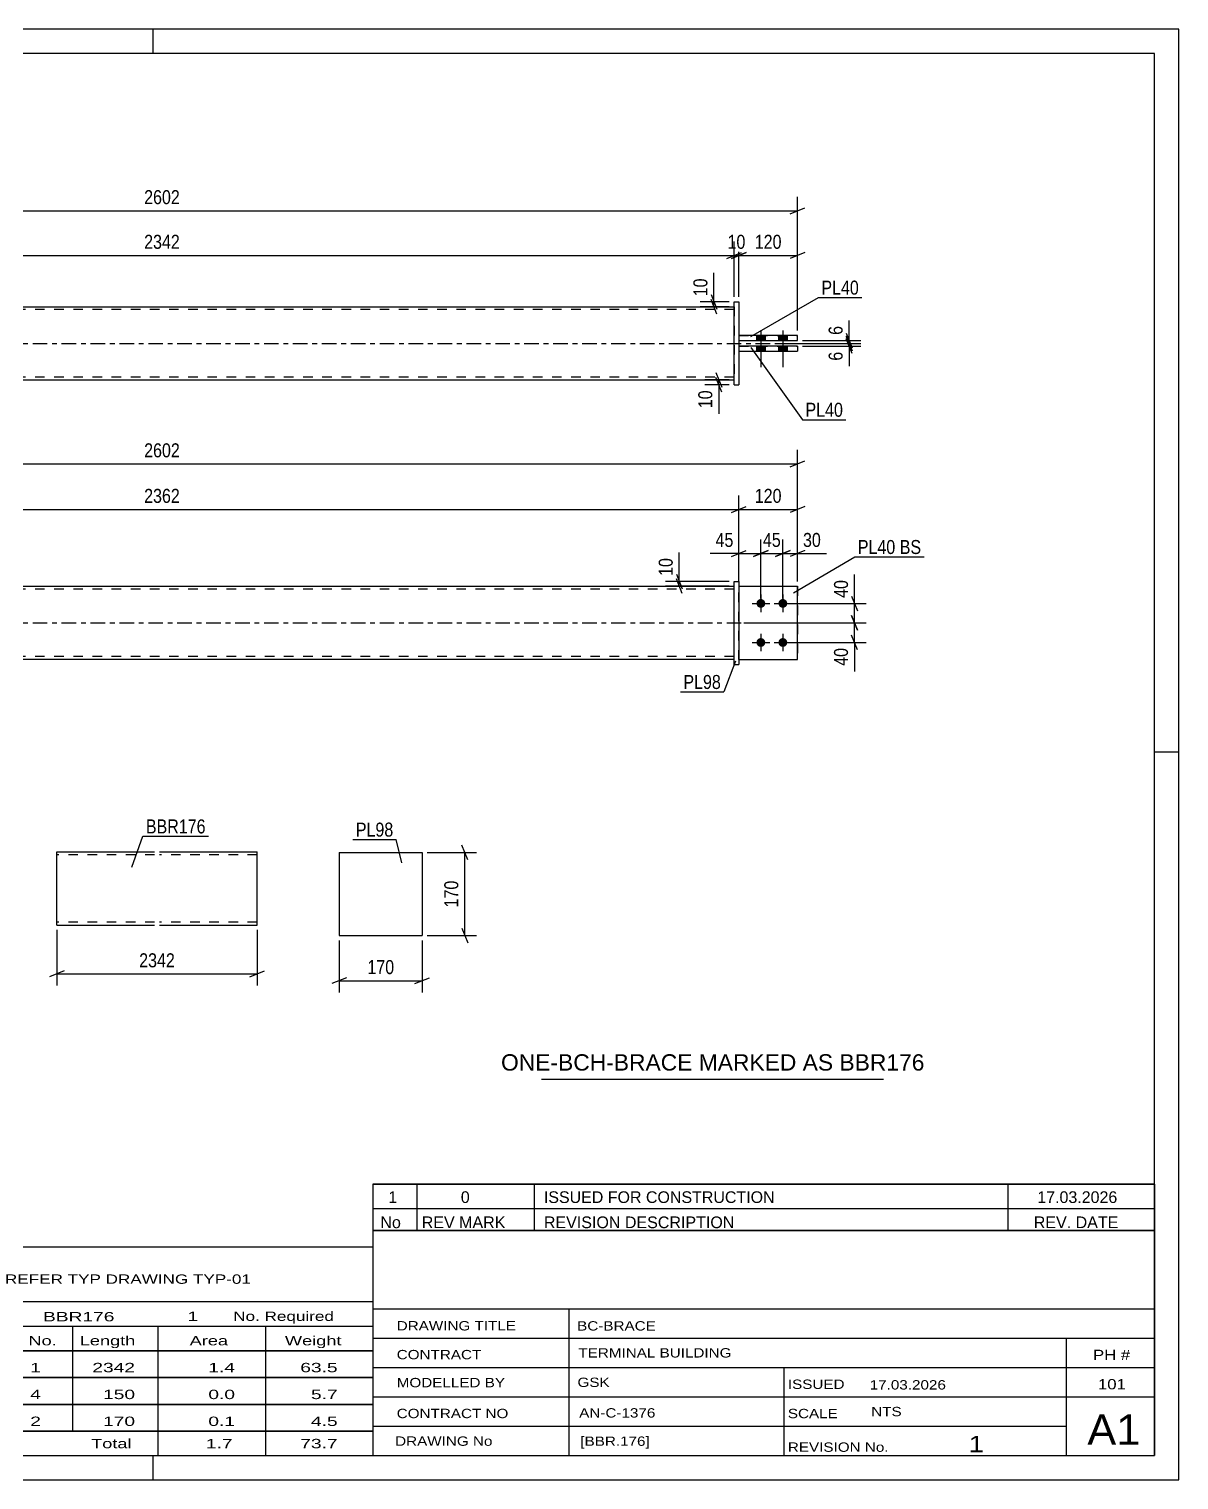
# Model space of a CAD drawing. Header units: millimetres. Extents: x 0 to 420, y 0 to 297.
# Drawn here: x 184.6 to 420, y 0 to 297 of the extents above; entities that cross this region are included whole.
import ezdxf

# ---------------------------------------------------------------- set-up
doc = ezdxf.new("R2010")
doc.units = ezdxf.units.MM
doc.linetypes.add('DXK_LINE_DOT2', pattern=[3.9198, 1.9599, -1.9599])
doc.linetypes.add('DXK_LINE_DOT3', pattern=[5.9187, 2.979, -0.9799, 0.9799, -0.9799])
doc.styles.add('Arial', font='ARIAL.TTF', dxfattribs={"height": 0.2})
doc.styles.add('Arial Narrow', font='ARIALN.TTF', dxfattribs={"height": 0.2})

# ---------------------------------------------------------------- blocks, each defined once
blk = doc.blocks.new('Unknown-580608322-1163')
at = {"color": 5, "linetype": 'Continuous'}
for p, q in [((420, 297), (0, 297)), ((210, 292), (210, 297)), ((420, 0), (420, 297)), ((415, 292), (5, 292)), ((415, 5), (415, 292)), ((420, 149), (415, 149)), ((5, 5), (415, 5)), ((210, 0), (210, 5)), ((0, 0), (420, 0))]:
    blk.add_line(p, q, dxfattribs=at)
blk = doc.blocks.new('Part-580608322-1739 - 1733')
at = {"color": 7, "linetype": 'DXK_LINE_DOT2'}
for p, q in [((329.92, 182.93), (341.92, 182.93)), ((329.92, 167.93), (329.92, 182.93)), ((329.92, 182.93), (341.92, 182.93)), ((341.92, 182.93), (341.92, 182.93)), ((341.92, 182.93), (341.92, 167.93)), ((329.92, 167.93), (329.92, 167.93)), ((329.92, 167.93), (341.92, 167.93)), ((329.92, 167.93), (341.92, 167.93))]:
    blk.add_line(p, q, dxfattribs=at)
blk = doc.blocks.new('Part-580608322-1744 - 1733')
at = {"color": 2, "linetype": 'Continuous'}
for p, q in [((329.92, 182.93), (341.92, 182.93)), ((341.92, 182.93), (341.92, 182.93)), ((341.92, 167.93), (341.92, 182.93)), ((329.92, 167.93), (341.92, 167.93))]:
    blk.add_line(p, q, dxfattribs=at)
at = {"color": 7, "linetype": 'DXK_LINE_DOT2'}
for p, q in [((329.92, 182.93), (341.92, 182.93)), ((329.92, 167.93), (329.92, 182.93)), ((329.92, 167.93), (329.92, 167.93)), ((329.92, 167.93), (341.92, 167.93))]:
    blk.add_line(p, q, dxfattribs=at)
blk = doc.blocks.new('Part-580608322-1774 - 1733')
at = {"color": 2, "linetype": 'Continuous'}
for p, q in [((328.92, 183.93), (329.92, 183.93)), ((328.92, 166.93), (328.92, 183.93)), ((329.92, 183.93), (329.92, 166.93)), ((328.92, 166.93), (328.92, 166.93)), ((328.92, 166.93), (329.92, 166.93))]:
    blk.add_line(p, q, dxfattribs=at)
at = {"color": 7, "linetype": 'DXK_LINE_DOT2'}
for p, q in [((328.92, 183.93), (329.92, 183.93)), ((328.92, 166.93), (329.92, 166.93))]:
    blk.add_line(p, q, dxfattribs=at)
blk = doc.blocks.new('Part-580608322-1779 - 1733')
at = {"color": 2, "linetype": 'Continuous'}
for p, q in [((94.76, 182.93), (328.92, 182.93)), ((328.92, 167.93), (94.76, 167.93))]:
    blk.add_line(p, q, dxfattribs=at)
at = {"color": 7, "linetype": 'DXK_LINE_DOT2'}
for p, q in [((94.76, 167.93), (94.76, 182.93)), ((328.92, 182.33), (94.76, 182.33)), ((328.92, 167.93), (328.92, 182.93)), ((328.92, 168.53), (94.76, 168.53))]:
    blk.add_line(p, q, dxfattribs=at)
at = {"color": 7, "linetype": 'DXK_LINE_DOT3'}
blk.add_line((84.76, 175.43), (338.92, 175.43), dxfattribs=at)
blk = doc.blocks.new('Bolt-580608322-1780 - 1733')
at = {"linetype": 'Continuous'}
for points in [[(334.42, 180.33), (334.6, 180.31), (334.78, 180.25), (334.95, 180.15), (335.09, 180.03), (335.2, 179.88), (335.27, 179.7), (335.31, 179.52), (335.31, 179.33), (335.27, 179.15), (335.2, 178.98), (335.09, 178.82), (334.95, 178.7), (334.78, 178.6), (334.6, 178.55), (334.42, 178.53), (334.23, 178.55), (334.05, 178.6), (333.89, 178.7), (333.75, 178.82), (333.64, 178.98), (333.56, 179.15), (333.52, 179.33), (333.52, 179.52), (333.56, 179.7), (333.64, 179.88), (333.75, 180.03), (333.89, 180.15), (334.05, 180.25), (334.23, 180.31)], [(338.92, 180.33), (339.1, 180.31), (339.28, 180.25), (339.45, 180.15), (339.59, 180.03), (339.7, 179.88), (339.77, 179.7), (339.81, 179.52), (339.81, 179.33), (339.77, 179.15), (339.7, 178.98), (339.59, 178.82), (339.45, 178.7), (339.28, 178.6), (339.1, 178.55), (338.92, 178.53), (338.73, 178.55), (338.55, 178.6), (338.39, 178.7), (338.25, 178.82), (338.14, 178.98), (338.06, 179.15), (338.02, 179.33), (338.02, 179.52), (338.06, 179.7), (338.14, 179.88), (338.25, 180.03), (338.39, 180.15), (338.55, 180.25), (338.73, 180.31)], [(334.42, 172.33), (334.6, 172.31), (334.78, 172.25), (334.95, 172.15), (335.09, 172.03), (335.2, 171.88), (335.27, 171.7), (335.31, 171.52), (335.31, 171.33), (335.27, 171.15), (335.2, 170.98), (335.09, 170.82), (334.95, 170.7), (334.78, 170.6), (334.6, 170.55), (334.42, 170.53), (334.23, 170.55), (334.05, 170.6), (333.89, 170.7), (333.75, 170.82), (333.64, 170.98), (333.56, 171.15), (333.52, 171.33), (333.52, 171.52), (333.56, 171.7), (333.64, 171.88), (333.75, 172.03), (333.89, 172.15), (334.05, 172.25), (334.23, 172.31)], [(338.92, 172.33), (339.1, 172.31), (339.28, 172.25), (339.45, 172.15), (339.59, 172.03), (339.7, 171.88), (339.77, 171.7), (339.81, 171.52), (339.81, 171.33), (339.77, 171.15), (339.7, 170.98), (339.59, 170.82), (339.45, 170.7), (339.28, 170.6), (339.1, 170.55), (338.92, 170.53), (338.73, 170.55), (338.55, 170.6), (338.39, 170.7), (338.25, 170.82), (338.14, 170.98), (338.06, 171.15), (338.02, 171.33), (338.02, 171.52), (338.06, 171.7), (338.14, 171.88), (338.25, 172.03), (338.39, 172.15), (338.55, 172.25), (338.73, 172.31)]]:
    blk.add_hatch(color=1, dxfattribs=at).paths.add_polyline_path(points)
at = {"color": 1, "linetype": 'Continuous'}
for p, q in [((334.42, 181.23), (334.42, 177.63)), ((338.92, 181.23), (338.92, 177.63)), ((332.62, 179.43), (336.22, 179.43)), ((337.12, 179.43), (340.72, 179.43)), ((334.42, 173.23), (334.42, 169.63)), ((338.92, 173.23), (338.92, 169.63)), ((332.62, 171.43), (336.22, 171.43)), ((337.12, 171.43), (340.72, 171.43))]:
    blk.add_line(p, q, dxfattribs=at)
blk = doc.blocks.new('Bolt-580608322-1399 - 1390')
at = {"linetype": 'Continuous'}
for points in [[(335.32, 234.26), (333.52, 234.26), (333.52, 233.26), (335.32, 233.26)], [(335.32, 234.26), (333.52, 234.26), (333.52, 233.26), (335.32, 233.26)], [(335.32, 232.06), (333.52, 232.06), (333.52, 231.06), (335.32, 231.06)], [(335.32, 232.06), (333.52, 232.06), (333.52, 231.06), (335.32, 231.06)], [(339.82, 234.26), (338.02, 234.26), (338.02, 233.26), (339.82, 233.26)], [(339.82, 234.26), (338.02, 234.26), (338.02, 233.26), (339.82, 233.26)], [(339.82, 232.06), (338.02, 232.06), (338.02, 231.06), (339.82, 231.06)], [(339.82, 232.06), (338.02, 232.06), (338.02, 231.06), (339.82, 231.06)]]:
    blk.add_hatch(color=1, dxfattribs=at).paths.add_polyline_path(points)
at = {"color": 1, "linetype": 'Continuous'}
for p, q in [((334.42, 235.26), (334.42, 227.76)), ((334.42, 235.26), (334.42, 227.76)), ((338.92, 235.26), (338.92, 227.76)), ((338.92, 235.26), (338.92, 227.76)), ((333.52, 234.26), (333.52, 233.26)), ((333.52, 234.26), (333.52, 233.26)), ((333.52, 232.06), (333.52, 231.06)), ((333.52, 232.06), (333.52, 231.06)), ((335.32, 234.26), (335.32, 233.26)), ((335.32, 234.26), (335.32, 233.26)), ((335.32, 232.06), (335.32, 231.06)), ((335.32, 232.06), (335.32, 231.06)), ((338.02, 234.26), (338.02, 233.26)), ((338.02, 234.26), (338.02, 233.26)), ((338.02, 232.06), (338.02, 231.06)), ((338.02, 232.06), (338.02, 231.06)), ((339.82, 234.26), (339.82, 233.26)), ((339.82, 234.26), (339.82, 233.26)), ((339.82, 232.06), (339.82, 231.06)), ((339.82, 232.06), (339.82, 231.06))]:
    blk.add_line(p, q, dxfattribs=at)
blk = doc.blocks.new('Part-580608322-1425 - 1390')
at = {"color": 2, "linetype": 'Continuous'}
for p, q in [((94.76, 240.16), (328.92, 240.16)), ((94.76, 225.16), (328.92, 225.16))]:
    blk.add_line(p, q, dxfattribs=at)
at = {"color": 7, "linetype": 'DXK_LINE_DOT2'}
for p, q in [((94.76, 225.16), (94.76, 240.16)), ((328.92, 239.56), (94.76, 239.56)), ((328.92, 240.16), (328.92, 225.16)), ((328.92, 225.76), (94.76, 225.76))]:
    blk.add_line(p, q, dxfattribs=at)
at = {"color": 7, "linetype": 'DXK_LINE_DOT3'}
blk.add_line((84.76, 232.66), (338.92, 232.66), dxfattribs=at)
blk = doc.blocks.new('Part-580608322-1426 - 1390')
at = {"color": 2, "linetype": 'Continuous'}
for p, q in [((328.92, 241.16), (328.92, 241.16)), ((328.92, 224.16), (328.92, 241.16)), ((328.92, 241.16), (329.92, 241.16)), ((329.92, 241.16), (329.92, 241.16)), ((329.92, 241.16), (329.92, 224.16)), ((328.92, 224.16), (329.92, 224.16)), ((328.92, 224.16), (328.92, 224.16)), ((329.92, 224.16), (329.92, 224.16))]:
    blk.add_line(p, q, dxfattribs=at)
at = {"color": 7, "linetype": 'DXK_LINE_DOT2'}
for p, q in [((328.92, 241.16), (329.92, 241.16)), ((328.92, 224.16), (329.92, 224.16)), ((329.92, 224.16), (329.92, 224.16))]:
    blk.add_line(p, q, dxfattribs=at)
blk = doc.blocks.new('Part-580608322-1452 - 1390')
at = {"color": 2, "linetype": 'Continuous'}
for p, q in [((341.92, 234.26), (329.92, 234.26)), ((329.92, 233.26), (341.92, 233.26)), ((341.92, 233.26), (341.92, 234.26))]:
    blk.add_line(p, q, dxfattribs=at)
at = {"color": 7, "linetype": 'DXK_LINE_DOT2'}
for p, q in [((329.92, 234.26), (329.92, 233.26)), ((329.92, 234.26), (341.92, 234.26)), ((329.92, 233.26), (341.92, 233.26))]:
    blk.add_line(p, q, dxfattribs=at)
blk = doc.blocks.new('Part-580608322-1457 - 1390')
at = {"color": 2, "linetype": 'Continuous'}
for p, q in [((341.92, 232.06), (329.92, 232.06)), ((341.92, 232.06), (341.92, 231.06)), ((329.92, 231.06), (341.92, 231.06))]:
    blk.add_line(p, q, dxfattribs=at)
at = {"color": 7, "linetype": 'DXK_LINE_DOT2'}
for p, q in [((329.92, 232.06), (329.92, 231.06)), ((329.92, 232.06), (341.92, 232.06)), ((329.92, 231.06), (341.92, 231.06))]:
    blk.add_line(p, q, dxfattribs=at)
blk = doc.blocks.new('Part-580608322-2275 - 2269')
at = {"color": 2, "linetype": 'Continuous'}
for p, q in [((248.12, 128.44), (248.12, 111.44)), ((248.12, 128.44), (265.12, 128.44)), ((265.12, 128.44), (265.12, 111.44)), ((248.12, 111.44), (265.12, 111.44))]:
    blk.add_line(p, q, dxfattribs=at)
blk = doc.blocks.new('Part-580608322-2301 - 2294')
at = {"color": 2, "linetype": 'Continuous'}
for p, q in [((190.32, 114.79), (190.32, 128.59)), ((190.32, 128.59), (210.32, 128.59)), ((211.32, 128.59), (231.32, 128.59)), ((231.32, 113.59), (231.32, 128.59)), ((190.32, 113.94), (190.32, 114.79)), ((190.32, 113.68), (190.32, 113.94)), ((190.32, 113.59), (190.32, 113.68)), ((190.32, 113.59), (210.32, 113.59)), ((211.32, 113.59), (231.32, 113.59))]:
    blk.add_line(p, q, dxfattribs=at)
at = {"color": 7, "linetype": 'DXK_LINE_DOT2'}
for p, q in [((210.32, 127.99), (190.32, 127.99)), ((231.32, 127.99), (211.32, 127.99)), ((190.32, 114.33), (190.32, 114.79)), ((190.32, 113.94), (190.32, 114.56)), ((190.32, 114.19), (190.32, 114.23)), ((190.32, 114.19), (190.32, 114.23)), ((210.32, 114.19), (190.32, 114.19)), ((231.32, 114.19), (211.32, 114.19)), ((231.32, 114.19), (231.32, 114.23))]:
    blk.add_line(p, q, dxfattribs=at)
blk = doc.blocks.new('StraightDimension-580608322-1827 - 1733')
at = {"color": 7, "linetype": 'Continuous'}
for p, q in [((332.92, 189.04), (335.92, 190.24)), ((334.42, 180.43), (334.42, 192.49)), ((340.42, 190.24), (337.42, 189.04)), ((338.92, 180.43), (338.92, 192.49)), ((334.42, 189.64), (338.92, 189.64))]:
    blk.add_line(p, q, dxfattribs=at)
at = {"color": 0}
blk.add_wipeout([(339.1, 190.39), (339.1, 194.59), (334.24, 194.59), (334.24, 190.39)], dxfattribs=at)
at = {"color": 3, "style": 'Arial Narrow'}
blk.add_text('45', height=2.863, dxfattribs=at).set_placement((334.84, 190.99))
blk = doc.blocks.new('StraightDimension-580608322-1857 - 1733')
at = {"color": 7, "linetype": 'Continuous'}
for p, q in [((83.26, 208.58), (80.26, 207.38)), ((81.76, 183.93), (81.76, 210.83)), ((81.76, 207.98), (341.92, 207.98)), ((340.42, 207.38), (343.42, 208.58)), ((341.92, 183.93), (341.92, 210.83))]:
    blk.add_line(p, q, dxfattribs=at)
at = {"color": 0}
blk.add_wipeout([(216.1, 208.73), (216.1, 212.93), (207.58, 212.93), (207.58, 208.73)], dxfattribs=at)
at = {"color": 3, "style": 'Arial Narrow'}
blk.add_text('2602', height=2.863, dxfattribs=at).set_placement((208.18, 209.33))
blk = doc.blocks.new('StraightDimension-580608322-1802 - 1733')
at = {"color": 7, "linetype": 'Continuous'}
for p, q in [((317.12, 185.43), (318.32, 182.43)), ((318.32, 181.43), (317.12, 184.43)), ((327.92, 183.93), (314.87, 183.93)), ((327.92, 182.93), (314.87, 182.93)), ((317.72, 182.93), (317.72, 183.93))]:
    blk.add_line(p, q, dxfattribs=at)
at = {"color": 0}
blk.add_wipeout([(316.97, 189.31), (312.77, 189.31), (312.77, 184.45), (316.97, 184.45)], dxfattribs=at)
at = {"color": 7, "linetype": 'Continuous'}
blk.add_line((317.72, 183.93), (317.72, 189.83), dxfattribs=at)
blk.add_line((317.72, 183.93), (317.72, 189.83), dxfattribs=at)
at = {"color": 3, "style": 'Arial Narrow'}
blk.add_text('10', height=2.863, rotation=90.0002, dxfattribs=at).set_placement((316.37, 185.05))
blk = doc.blocks.new('StraightDimension-580608322-1811 - 1733')
at = {"color": 7, "linetype": 'Continuous'}
for p, q in [((328.42, 189.04), (331.42, 190.24)), ((329.92, 183.93), (329.92, 192.49)), ((335.92, 190.24), (332.92, 189.04)), ((334.42, 180.43), (334.42, 192.49)), ((329.92, 189.64), (334.42, 189.64))]:
    blk.add_line(p, q, dxfattribs=at)
at = {"color": 0}
blk.add_wipeout([(329.39, 190.39), (329.39, 194.59), (324.54, 194.59), (324.54, 190.39)], dxfattribs=at)
at = {"color": 7, "linetype": 'Continuous'}
blk.add_line((329.92, 189.64), (324.01, 189.64), dxfattribs=at)
blk.add_line((329.92, 189.64), (324.01, 189.64), dxfattribs=at)
at = {"color": 3, "style": 'Arial Narrow'}
blk.add_text('45', height=2.863, dxfattribs=at).set_placement((325.14, 190.99))
blk = doc.blocks.new('StraightDimension-580608322-1840 - 1733')
at = {"color": 7, "linetype": 'Continuous'}
for p, q in [((337.42, 189.04), (340.42, 190.24)), ((338.92, 180.43), (338.92, 192.49)), ((343.42, 190.24), (340.42, 189.04)), ((341.92, 183.93), (341.92, 192.49)), ((338.92, 189.64), (341.92, 189.64))]:
    blk.add_line(p, q, dxfattribs=at)
at = {"color": 0}
blk.add_wipeout([(347.3, 190.39), (347.3, 194.59), (342.44, 194.59), (342.44, 190.39)], dxfattribs=at)
at = {"color": 7, "linetype": 'Continuous'}
blk.add_line((341.92, 189.64), (347.82, 189.64), dxfattribs=at)
blk.add_line((341.92, 189.64), (347.82, 189.64), dxfattribs=at)
at = {"color": 3, "style": 'Arial Narrow'}
blk.add_text('30', height=2.863, dxfattribs=at).set_placement((343.04, 190.99))
blk = doc.blocks.new('StraightDimension-580608322-1877 - 1733')
at = {"color": 7, "linetype": 'Continuous'}
for p, q in [((330.92, 175.43), (356, 175.43)), ((353, 176.93), (354.2, 173.93)), ((353.6, 171.43), (353.6, 175.43)), ((354.2, 169.93), (353, 172.93)), ((339.92, 171.43), (356, 171.43))]:
    blk.add_line(p, q, dxfattribs=at)
at = {"color": 0}
blk.add_wipeout([(352.85, 170.9), (348.65, 170.9), (348.65, 166.05), (352.85, 166.05)], dxfattribs=at)
at = {"color": 7, "linetype": 'Continuous'}
blk.add_line((353.6, 171.43), (353.6, 165.52), dxfattribs=at)
blk.add_line((353.6, 171.43), (353.6, 165.52), dxfattribs=at)
at = {"color": 3, "style": 'Arial Narrow'}
blk.add_text('40', height=2.863, rotation=90.0002, dxfattribs=at).set_placement((352.25, 166.65))
blk = doc.blocks.new('StraightDimension-580608322-1886 - 1733')
at = {"color": 7, "linetype": 'Continuous'}
for p, q in [((339.92, 179.43), (356, 179.43)), ((353, 180.93), (354.2, 177.93)), ((353.6, 175.43), (353.6, 179.43)), ((330.92, 175.43), (356, 175.43)), ((354.2, 173.93), (353, 176.93))]:
    blk.add_line(p, q, dxfattribs=at)
at = {"color": 0}
blk.add_wipeout([(352.85, 184.81), (348.65, 184.81), (348.65, 179.95), (352.85, 179.95)], dxfattribs=at)
at = {"color": 7, "linetype": 'Continuous'}
blk.add_line((353.6, 179.43), (353.6, 185.33), dxfattribs=at)
blk.add_line((353.6, 179.43), (353.6, 185.33), dxfattribs=at)
at = {"color": 3, "style": 'Arial Narrow'}
blk.add_text('40', height=2.863, rotation=90.0002, dxfattribs=at).set_placement((352.25, 180.55))
blk = doc.blocks.new('StraightDimension-580608322-1896 - 1733')
at = {"color": 7, "linetype": 'Continuous'}
for p, q in [((328.42, 198.06), (331.42, 199.26)), ((329.92, 183.93), (329.92, 201.51)), ((343.42, 199.26), (340.42, 198.06)), ((341.92, 183.93), (341.92, 201.51)), ((329.92, 198.66), (341.92, 198.66))]:
    blk.add_line(p, q, dxfattribs=at)
at = {"color": 0}
blk.add_wipeout([(339.26, 199.41), (339.26, 203.61), (332.57, 203.61), (332.57, 199.41)], dxfattribs=at)
at = {"color": 3, "style": 'Arial Narrow'}
blk.add_text('120', height=2.863, dxfattribs=at).set_placement((333.17, 200.01))
blk = doc.blocks.new('StraightDimension-580608322-1915 - 1733')
at = {"color": 7, "linetype": 'Continuous'}
for p, q in [((95.26, 199.26), (92.26, 198.06)), ((93.76, 176.43), (93.76, 201.51)), ((328.42, 198.06), (331.42, 199.26)), ((329.92, 183.93), (329.92, 201.51)), ((93.76, 198.66), (329.92, 198.66))]:
    blk.add_line(p, q, dxfattribs=at)
at = {"color": 0}
blk.add_wipeout([(216.1, 199.41), (216.1, 203.61), (207.58, 203.61), (207.58, 199.41)], dxfattribs=at)
at = {"color": 3, "style": 'Arial Narrow'}
blk.add_text('2362', height=2.863, dxfattribs=at).set_placement((208.18, 200.01))
blk = doc.blocks.new('StraightDimension-580608322-1656 - 1390')
at = {"color": 7, "linetype": 'Continuous'}
for p, q in [((351.9, 234.76), (353.1, 231.76)), ((337.67, 232.66), (354.9, 232.66)), ((342.92, 233.26), (354.9, 233.26)), ((353.1, 231.16), (351.9, 234.16)), ((352.5, 232.66), (352.5, 233.26))]:
    blk.add_line(p, q, dxfattribs=at)
at = {"color": 0}
blk.add_wipeout([(351.75, 236.82), (347.55, 236.82), (347.55, 233.79), (351.75, 233.79)], dxfattribs=at)
at = {"color": 7, "linetype": 'Continuous'}
blk.add_line((352.5, 233.26), (352.5, 237.34), dxfattribs=at)
blk.add_line((352.5, 233.26), (352.5, 237.34), dxfattribs=at)
at = {"color": 3, "style": 'Arial Narrow'}
blk.add_text('6', height=2.86, rotation=90.0002, dxfattribs=at).set_placement((351.15, 234.39))
blk = doc.blocks.new('StraightDimension-580608322-1459 - 1390')
at = {"color": 7, "linetype": 'Continuous'}
for p, q in [((325.22, 226.66), (326.42, 223.66)), ((327.92, 225.16), (322.97, 225.16)), ((327.92, 224.16), (322.97, 224.16)), ((326.42, 222.66), (325.22, 225.66)), ((325.82, 224.16), (325.82, 225.16))]:
    blk.add_line(p, q, dxfattribs=at)
at = {"color": 0}
blk.add_wipeout([(325.07, 223.64), (320.87, 223.64), (320.87, 218.78), (325.07, 218.78)], dxfattribs=at)
at = {"color": 7, "linetype": 'Continuous'}
blk.add_line((325.82, 224.16), (325.82, 218.26), dxfattribs=at)
blk.add_line((325.82, 224.16), (325.82, 218.26), dxfattribs=at)
at = {"color": 3, "style": 'Arial Narrow'}
blk.add_text('10', height=2.863, rotation=90.0002, dxfattribs=at).set_placement((324.47, 219.38))
blk = doc.blocks.new('StraightDimension-580608322-1473 - 1390')
at = {"color": 7, "linetype": 'Continuous'}
for p, q in [((327.92, 241.16), (321.97, 241.16)), ((324.22, 242.66), (325.42, 239.66)), ((325.42, 238.66), (324.22, 241.66)), ((324.82, 240.16), (324.82, 241.16)), ((327.92, 240.16), (321.97, 240.16))]:
    blk.add_line(p, q, dxfattribs=at)
at = {"color": 0}
blk.add_wipeout([(324.07, 246.54), (319.87, 246.54), (319.87, 241.69), (324.07, 241.69)], dxfattribs=at)
at = {"color": 7, "linetype": 'Continuous'}
blk.add_line((324.82, 241.16), (324.82, 247.07), dxfattribs=at)
blk.add_line((324.82, 241.16), (324.82, 247.07), dxfattribs=at)
at = {"color": 3, "style": 'Arial Narrow'}
blk.add_text('10', height=2.863, rotation=90.0002, dxfattribs=at).set_placement((323.47, 242.29))
blk = doc.blocks.new('StraightDimension-580608322-1520 - 1390')
at = {"color": 7, "linetype": 'Continuous'}
for p, q in [((81.76, 235.26), (81.76, 262.65)), ((341.92, 235.26), (341.92, 262.65)), ((83.26, 260.4), (80.26, 259.2)), ((81.76, 259.8), (341.92, 259.8)), ((340.42, 259.2), (343.42, 260.4))]:
    blk.add_line(p, q, dxfattribs=at)
at = {"color": 0}
blk.add_wipeout([(216.1, 260.55), (216.1, 264.75), (207.58, 264.75), (207.58, 260.55)], dxfattribs=at)
at = {"color": 3, "style": 'Arial Narrow'}
blk.add_text('2602', height=2.863, dxfattribs=at).set_placement((208.18, 261.15))
blk = doc.blocks.new('StraightDimension-580608322-1551 - 1390')
at = {"color": 7, "linetype": 'Continuous'}
for p, q in [((329.92, 242.16), (329.92, 253.51)), ((341.92, 235.26), (341.92, 253.51)), ((328.42, 250.06), (331.42, 251.26)), ((329.92, 250.66), (341.92, 250.66)), ((343.42, 251.26), (340.42, 250.06))]:
    blk.add_line(p, q, dxfattribs=at)
at = {"color": 0}
blk.add_wipeout([(339.26, 251.41), (339.26, 255.61), (332.57, 255.61), (332.57, 251.41)], dxfattribs=at)
at = {"color": 3, "style": 'Arial Narrow'}
blk.add_text('120', height=2.863, dxfattribs=at).set_placement((333.17, 252.01))
blk = doc.blocks.new('StraightDimension-580608322-1561 - 1390')
at = {"color": 7, "linetype": 'Continuous'}
for p, q in [((328.92, 242.16), (328.92, 253.51)), ((329.92, 242.16), (329.92, 253.51)), ((327.42, 250.06), (330.42, 251.26)), ((331.42, 251.26), (328.42, 250.06)), ((328.92, 250.66), (329.92, 250.66))]:
    blk.add_line(p, q, dxfattribs=at)
at = {"color": 0}
blk.add_wipeout([(331.85, 251.41), (331.85, 255.61), (326.99, 255.61), (326.99, 251.41)], dxfattribs=at)
at = {"color": 3, "style": 'Arial Narrow'}
blk.add_text('10', height=2.863, dxfattribs=at).set_placement((327.59, 252.01))
blk = doc.blocks.new('StraightDimension-580608322-1571 - 1390')
at = {"color": 7, "linetype": 'Continuous'}
for p, q in [((94.76, 242.16), (94.76, 253.51)), ((328.92, 242.16), (328.92, 253.51)), ((96.26, 251.26), (93.26, 250.06)), ((94.76, 250.66), (328.92, 250.66)), ((327.42, 250.06), (330.42, 251.26))]:
    blk.add_line(p, q, dxfattribs=at)
at = {"color": 0}
blk.add_wipeout([(216.1, 251.41), (216.1, 255.61), (207.58, 255.61), (207.58, 251.41)], dxfattribs=at)
at = {"color": 3, "style": 'Arial Narrow'}
blk.add_text('2342', height=2.863, dxfattribs=at).set_placement((208.18, 252.01))
blk = doc.blocks.new('StraightDimension-580608322-1667 - 1390')
at = {"color": 7, "linetype": 'Continuous'}
for p, q in [((337.67, 232.66), (354.9, 232.66)), ((342.92, 232.06), (354.9, 232.06)), ((351.9, 234.16), (353.1, 231.16)), ((353.1, 230.56), (351.9, 233.56)), ((352.5, 232.06), (352.5, 232.66))]:
    blk.add_line(p, q, dxfattribs=at)
at = {"color": 0}
blk.add_wipeout([(351.75, 231.54), (347.55, 231.54), (347.55, 228.51), (351.75, 228.51)], dxfattribs=at)
at = {"color": 7, "linetype": 'Continuous'}
blk.add_line((352.5, 232.06), (352.5, 227.98), dxfattribs=at)
blk.add_line((352.5, 232.06), (352.5, 227.98), dxfattribs=at)
at = {"color": 3, "style": 'Arial Narrow'}
blk.add_text('6', height=2.86, rotation=90.0002, dxfattribs=at).set_placement((351.15, 229.11))
blk = doc.blocks.new('StraightDimension-580608322-2277 - 2269')
at = {"color": 7, "linetype": 'Continuous'}
for p, q in [((266.12, 128.44), (276.23, 128.44)), ((274.43, 126.94), (273.23, 129.94)), ((273.83, 111.44), (273.83, 128.44)), ((273.23, 112.94), (274.43, 109.94)), ((266.12, 111.44), (276.23, 111.44))]:
    blk.add_line(p, q, dxfattribs=at)
at = {"color": 0}
blk.add_wipeout([(273.08, 123.28), (268.88, 123.28), (268.88, 116.6), (273.08, 116.6)], dxfattribs=at)
at = {"color": 3, "style": 'Arial Narrow'}
blk.add_text('170', height=2.863, rotation=90.0002, dxfattribs=at).set_placement((272.48, 117.2))
blk = doc.blocks.new('StraightDimension-580608322-2286 - 2269')
at = {"color": 7, "linetype": 'Continuous'}
for p, q in [((248.12, 110.44), (248.12, 99.8)), ((265.12, 110.44), (265.12, 99.8)), ((249.62, 102.8), (246.62, 101.6)), ((248.12, 102.2), (265.12, 102.2)), ((263.62, 101.6), (266.62, 102.8))]:
    blk.add_line(p, q, dxfattribs=at)
at = {"color": 0}
blk.add_wipeout([(259.97, 102.95), (259.97, 107.15), (253.28, 107.15), (253.28, 102.95)], dxfattribs=at)
at = {"color": 3, "style": 'Arial Narrow'}
blk.add_text('170', height=2.863, dxfattribs=at).set_placement((253.88, 103.55))
blk = doc.blocks.new('StraightDimension-580608322-2305 - 2294')
at = {"color": 7, "linetype": 'Continuous'}
for p, q in [((190.32, 112.59), (190.32, 101.19)), ((231.32, 112.59), (231.32, 101.19)), ((191.82, 104.19), (188.82, 102.99)), ((229.82, 102.99), (232.82, 104.19)), ((190.32, 103.59), (231.32, 103.59))]:
    blk.add_line(p, q, dxfattribs=at)
at = {"color": 0}
blk.add_wipeout([(215.07, 104.34), (215.07, 108.54), (206.56, 108.54), (206.56, 104.34)], dxfattribs=at)
at = {"color": 3, "style": 'Arial Narrow'}
blk.add_text('2342', height=2.863, dxfattribs=at).set_placement((207.16, 104.94))
blk = doc.blocks.new('Unknown-580608322-3669')
at = {"color": 7, "linetype": 'Continuous'}
for p, q in [((255, 60.55), (415, 60.55)), ((415, 60.55), (255, 60.55)), ((255, 60.55), (255, 55.55)), ((264, 60.55), (264, 55.55)), ((288, 60.55), (288, 55.55)), ((385, 60.55), (385, 55.55)), ((415, 60.55), (415, 55.55)), ((255, 55.55), (415, 55.55)), ((255, 55.55), (255, 51.05)), ((255, 55.55), (415, 55.55)), ((264, 55.55), (264, 51.05)), ((288, 55.55), (288, 51.05)), ((385, 55.55), (385, 51.05)), ((415, 55.55), (415, 51.05)), ((415, 51.05), (255, 51.05))]:
    blk.add_line(p, q, dxfattribs=at)
at = {"color": 7, "linetype": 'Continuous', "style": 'Arial Narrow'}
for s, height, width, p in [('1', 2.39, 1.196471, (258.16, 56.7)), ('0', 2.39, 1.196471, (273, 56.7)), ('ISSUED FOR CONSTRUCTION', 2.3861, 1.196471, (290, 56.7)), ('17.03.2026', 2.386, 1.196471, (391, 56.7)), ('No', 2.386, 1.2, (256.54, 51.55)), ('REV MARK', 2.386, 1.2, (265, 51.55)), ('REVISION DESCRIPTION', 2.3861, 1.2, (290, 51.55)), ('REV. DATE', 2.386, 1.2, (390.28, 51.55))]:
    blk.add_text(s, height=height, dxfattribs=dict(at, width=width)).set_placement(p)
blk = doc.blocks.new('Unknown-580608322-3668')
at = {"color": 7, "linetype": 'Continuous'}
for p, q in [((255, 51.05), (255, 5)), ((255, 51.05), (415, 51.05)), ((415, 51), (415, 5)), ((255, 35), (415, 35)), ((295.14, 35), (295.14, 5)), ((255, 29), (415, 29)), ((397, 5.05), (397, 29.05)), ((255, 23), (415, 23)), ((339.14, 23), (339.14, 5)), ((255, 17), (415, 17)), ((255, 11), (397, 11)), ((255, 5), (415, 5))]:
    blk.add_line(p, q, dxfattribs=at)
at = {"color": 7, "style": 'Arial Narrow'}
for s, height, width, p in [('DRAWING TITLE', 1.9089, 1.425378, (259.88, 30.61)), ('BC-BRACE', 1.909, 1.425378, (296.81, 30.59)), ('TERMINAL BUILDING', 1.9089, 1.425378, (297.06, 25.07)), ('CONTRACT', 1.909, 1.425378, (259.88, 24.71)), ('MODELLED BY', 1.9089, 1.425378, (259.88, 18.98)), ('GSK', 1.909, 1.425378, (296.88, 19.04)), ('ISSUED', 1.909, 1.425378, (339.94, 18.64)), ('17.03.2026', 1.909, 1.425378, (356.69, 18.52)), ('CONTRACT NO', 1.9089, 1.425378, (259.88, 12.66)), ('AN-C-1376', 1.909, 1.425378, (297.23, 12.78)), ('SCALE', 1.909, 1.425378, (339.94, 12.65)), ('A1', 6.204, 1.25, (401.24, 7.2)), ('DRAWING No', 1.909, 1.425378, (259.56, 7)), ('[BBR.176]', 1.909, 1.425378, (297.46, 6.99)), ('1', 3.34, 1.5, (376.91, 5.68)), ('REVISION No.', 1.9089, 1.425378, (339.94, 5.77))]:
    blk.add_text(s, height=height, dxfattribs=dict(at, width=width)).set_placement(p)
at = {"color": 7, "linetype": 'Continuous', "style": 'Arial Narrow'}
for s, height, width, p in [('PH #', 2.1, 1.42538, (402.4, 24.55)), ('101', 2.1, 1.42538, (403.41, 18.55)), ('NTS', 1.909, 1.425378, (357, 13.05))]:
    blk.add_text(s, height=height, dxfattribs=dict(at, width=width)).set_placement(p)
blk = doc.blocks.new('Unknown-580608322-3670')
at = {"color": 7, "linetype": 'Continuous'}
for p, q in [((95, 47.75), (255, 47.75)), ((95, 36.5), (95, 47.75)), ((255, 47.75), (255, 36.5)), ((95, 36.5), (255, 36.5)), ((95, 36.5), (95, 31.5)), ((255, 36.5), (255, 31.5)), ((95, 31.5), (255, 31.5)), ((95, 31.5), (95, 26.5)), ((119, 31.5), (119, 26.5)), ((154.5, 31.5), (154.5, 26.5)), ((180.5, 31.5), (180.5, 26.5)), ((193.5, 31.5), (193.5, 26.5)), ((211, 31.5), (211, 26.5)), ((233, 31.5), (233, 26.5)), ((255, 31.5), (255, 26.5)), ((95, 26.5), (255, 26.5)), ((95, 26.45), (95, 21.05)), ((95, 26.45), (255, 26.45)), ((119, 26.5), (119, 21)), ((154.5, 26.5), (154.5, 21)), ((180.5, 26.5), (180.5, 21)), ((193.5, 26.5), (193.5, 21)), ((211, 26.5), (211, 21)), ((233, 26.5), (233, 21)), ((255, 26.45), (255, 21.05)), ((95, 21.05), (255, 21.05)), ((95, 20.95), (95, 15.55)), ((95, 20.95), (255, 20.95)), ((119, 21), (119, 15.5)), ((154.5, 21), (154.5, 15.5)), ((180.5, 21), (180.5, 15.5)), ((193.5, 21), (193.5, 15.5)), ((211, 21), (211, 15.5)), ((233, 21), (233, 15.5)), ((255, 20.95), (255, 15.55)), ((95, 15.55), (255, 15.55)), ((95, 15.45), (95, 10.05)), ((95, 15.45), (255, 15.45)), ((119, 15.5), (119, 10)), ((154.5, 15.5), (154.5, 10)), ((180.5, 15.5), (180.5, 10)), ((193.5, 15.5), (193.5, 10)), ((211, 15.5), (211, 10)), ((233, 15.5), (233, 10)), ((255, 15.45), (255, 10.05)), ((95, 10.05), (255, 10.05)), ((95, 10), (255, 10)), ((95, 10), (95, 5)), ((211, 10), (211, 5)), ((233, 10), (233, 5)), ((255, 10), (255, 5)), ((95, 5), (255, 5))]:
    blk.add_line(p, q, dxfattribs=at)
at = {"color": 7, "style": 'Arial Narrow'}
for s, height, width, p in [('GENERAL NOTES & WELD DETAILS :', 2.8633, 1.4, (96.15, 40.06)), ('REFER TYP DRAWING TYP-01', 1.9089, 1.6, (179.7, 40.16)), ("MATERIAL LIST FOR ASSEMBLY MK'D", 1.9089, 1.6, (96.15, 32.56)), ('BBR176', 1.909, 1.794707, (187.48, 32.47)), ('1', 1.91, 1.794707, (217.08, 32.56)), ('No. Required', 1.9089, 1.6, (226.41, 32.56)), ('Mark', 1.909, 1.7, (96.34, 27.5)), ('Profile', 1.909, 1.7, (129.41, 27.5)), ('Material', 1.909, 1.7, (159.54, 27.56)), ('No.', 1.909, 1.7, (184.5, 27.56)), ('Length', 1.909, 1.7, (195, 27.56)), ('Area', 1.909, 1.7, (217.5, 27.56)), ('Weight', 1.909, 1.7, (237, 27.56))]:
    blk.add_text(s, height=height, dxfattribs=dict(at, width=width)).set_placement(p)
at = {"color": 7, "linetype": 'Continuous', "style": 'Arial Narrow'}
for s, height, width, p in [('BBR176', 1.909, 1.794707, (96.5, 22.06)), ('SHS150*6', 1.909, 1.794707, (121, 22.06)), ('E350', 1.909, 1.794707, (160.74, 22.06)), ('1', 1.91, 1.794707, (184.86, 22.06)), ('2342', 1.909, 1.794707, (197.58, 22.06)), ('1.4', 1.909, 1.794707, (221.32, 22.06)), ('63.5', 1.909, 1.794707, (240.14, 22.06)), ('PL40', 1.909, 1.794707, (96.5, 16.56)), ('PL10*120', 1.909, 1.794707, (121, 16.56)), ('E350', 1.909, 1.794707, (160.74, 16.56)), ('4', 1.91, 1.794707, (184.86, 16.56)), ('150', 1.909, 1.794707, (199.77, 16.56)), ('0.0', 1.909, 1.794707, (221.32, 16.56)), ('5.7', 1.909, 1.794707, (242.33, 16.56)), ('PL98', 1.909, 1.794707, (96.5, 11.06)), ('PL10*170', 1.909, 1.794707, (121, 11.06)), ('E350', 1.909, 1.794707, (160.74, 11.06)), ('2', 1.91, 1.794707, (184.86, 11.06)), ('170', 1.909, 1.794707, (199.77, 11.06)), ('0.1', 1.909, 1.794707, (221.32, 11.06)), ('4.5', 1.909, 1.794707, (242.33, 11.06)), ('Total', 1.909, 1.7, (197.33, 6.5)), ('1.7', 1.909, 1.794707, (220.83, 6.5)), ('73.7', 1.909, 1.794707, (240.14, 6.5))]:
    blk.add_text(s, height=height, dxfattribs=dict(at, width=width)).set_placement(p)
blk = doc.blocks.new('Unknown-580608322-3671')
at = {"color": 7, "linetype": 'Continuous'}
blk.add_line((289.5, 82.05), (359.5, 82.05), dxfattribs=at)
at = {"color": 7, "style": 'Arial'}
blk.add_text('ONE-BCH-BRACE MARKED AS BBR176', height=3.3428, dxfattribs=at).set_placement((281.23, 83.8))
blk = doc.blocks.new('Mark-580608322-1770 - 1733')
at = {"color": 0}
blk.add_wipeout([(326.23, 161.91), (326.23, 164.91), (318.56, 164.91), (318.56, 161.91)], dxfattribs=at)
blk.add_wipeout([(326.23, 161.91), (326.23, 164.91), (318.56, 164.91), (318.56, 161.91)], dxfattribs=at)
at = {"color": 30, "linetype": 'Continuous'}
for p in [(329.22, 167.62), (317.96, 161.31)]:
    blk.add_line(p, (326.83, 161.31), dxfattribs=at)
at = {"color": 3, "style": 'Arial Narrow'}
blk.add_text('PL98', height=2.863, dxfattribs=at).set_placement((318.56, 161.91))
blk = doc.blocks.new('MarkSet-580608322-2027 - 1733')
at = {"color": 0}
blk.add_wipeout([(361.94, 189.54), (361.94, 192.54), (354.26, 192.54), (354.26, 189.54)], dxfattribs=at)
blk.add_wipeout([(361.94, 189.54), (361.94, 192.54), (354.26, 192.54), (354.26, 189.54)], dxfattribs=at)
at = {"color": 30, "linetype": 'Continuous'}
blk.add_line((341.07, 181.56), (353.66, 188.94), dxfattribs=at)
at = {"color": 0}
blk.add_wipeout([(367.22, 189.54), (367.22, 192.54), (362.84, 192.54), (362.84, 189.54)], dxfattribs=at)
blk.add_wipeout([(367.22, 189.54), (367.22, 192.54), (362.84, 192.54), (362.84, 189.54)], dxfattribs=at)
at = {"color": 30, "linetype": 'Continuous'}
blk.add_line((353.66, 188.94), (367.82, 188.94), dxfattribs=at)
at = {"color": 3, "style": 'Arial Narrow'}
for s, p in [('PL40', (354.26, 189.54)), ('BS', (362.84, 189.54))]:
    blk.add_text(s, height=2.863, dxfattribs=at).set_placement(p)
blk = doc.blocks.new('Mark-580608322-1448 - 1390')
at = {"color": 0}
blk.add_wipeout([(354.48, 242.63), (354.48, 245.63), (346.8, 245.63), (346.8, 242.63)], dxfattribs=at)
blk.add_wipeout([(354.48, 242.63), (354.48, 245.63), (346.8, 245.63), (346.8, 242.63)], dxfattribs=at)
at = {"color": 30, "linetype": 'Continuous'}
for p, q in [((332.35, 234.03), (346.2, 242.03)), ((346.2, 242.03), (355.08, 242.03))]:
    blk.add_line(p, q, dxfattribs=at)
at = {"color": 3, "style": 'Arial Narrow'}
blk.add_text('PL40', height=2.863, dxfattribs=at).set_placement((346.8, 242.63))
blk = doc.blocks.new('Mark-580608322-1453 - 1390')
at = {"color": 0}
blk.add_wipeout([(351.23, 217.63), (351.23, 220.63), (343.55, 220.63), (343.55, 217.63)], dxfattribs=at)
blk.add_wipeout([(351.23, 217.63), (351.23, 220.63), (343.55, 220.63), (343.55, 217.63)], dxfattribs=at)
at = {"color": 30, "linetype": 'Continuous'}
for p, q in [((332.35, 231.83), (342.95, 217.03)), ((342.95, 217.03), (351.83, 217.03))]:
    blk.add_line(p, q, dxfattribs=at)
at = {"color": 3, "style": 'Arial Narrow'}
blk.add_text('PL40', height=2.863, dxfattribs=at).set_placement((343.55, 217.63))
blk = doc.blocks.new('Mark-580608322-2271 - 2269')
at = {"color": 0}
blk.add_wipeout([(259.18, 131.69), (259.18, 134.69), (251.51, 134.69), (251.51, 131.69)], dxfattribs=at)
blk.add_wipeout([(259.18, 131.69), (259.18, 134.69), (251.51, 134.69), (251.51, 131.69)], dxfattribs=at)
at = {"color": 30, "linetype": 'Continuous'}
for p in [(250.91, 131.09), (260.9, 126.31)]:
    blk.add_line(p, (259.78, 131.09), dxfattribs=at)
at = {"color": 3, "style": 'Arial Narrow'}
blk.add_text('PL98', height=2.863, dxfattribs=at).set_placement((251.51, 131.69))
blk = doc.blocks.new('Mark-580608322-2297 - 2294')
at = {"color": 0}
blk.add_wipeout([(220.77, 132.35), (220.77, 135.35), (208.53, 135.35), (208.53, 132.35)], dxfattribs=at)
blk.add_wipeout([(220.77, 132.35), (220.77, 135.35), (208.53, 135.35), (208.53, 132.35)], dxfattribs=at)
at = {"color": 30, "linetype": 'Continuous'}
for p, q in [((205.67, 125.43), (207.93, 131.75)), ((207.93, 131.75), (221.37, 131.75))]:
    blk.add_line(p, q, dxfattribs=at)
at = {"color": 3, "style": 'Arial Narrow'}
blk.add_text('BBR176', height=2.863, dxfattribs=at).set_placement((208.53, 132.35))

msp = doc.modelspace()

# ---------------------------------------------------------------- block references
for name in ['Unknown-580608322-1163', 'Part-580608322-1426 - 1390', 'Part-580608322-1425 - 1390', 'Bolt-580608322-1399 - 1390', 'Part-580608322-1452 - 1390', 'Part-580608322-1457 - 1390', 'Part-580608322-1779 - 1733', 'Part-580608322-1774 - 1733', 'Part-580608322-1739 - 1733', 'Part-580608322-1744 - 1733', 'Bolt-580608322-1780 - 1733', 'Part-580608322-2301 - 2294', 'Part-580608322-2275 - 2269', 'Unknown-580608322-3671', 'Unknown-580608322-3669', 'Unknown-580608322-3668', 'Unknown-580608322-3670']:
    msp.add_blockref(name, (0, 0))

# ---------------------------------------------------------------- next in the draw order: block references
for name in ['StraightDimension-580608322-1473 - 1390', 'StraightDimension-580608322-1656 - 1390', 'StraightDimension-580608322-1459 - 1390', 'StraightDimension-580608322-1827 - 1733', 'StraightDimension-580608322-1877 - 1733', 'Mark-580608322-1770 - 1733', 'Mark-580608322-2297 - 2294', 'Mark-580608322-2271 - 2269', 'StraightDimension-580608322-2277 - 2269', 'StraightDimension-580608322-2305 - 2294']:
    msp.add_blockref(name, (0, 0))

# ---------------------------------------------------------------- next in the draw order: block references
for name in ['StraightDimension-580608322-1520 - 1390', 'StraightDimension-580608322-1857 - 1733', 'StraightDimension-580608322-2286 - 2269']:
    msp.add_blockref(name, (0, 0))

# ---------------------------------------------------------------- next in the draw order: block references
for name in ['StraightDimension-580608322-1551 - 1390', 'StraightDimension-580608322-1840 - 1733', 'StraightDimension-580608322-1802 - 1733']:
    msp.add_blockref(name, (0, 0))

# ---------------------------------------------------------------- next in the draw order: block references
for name in ['StraightDimension-580608322-1561 - 1390', 'StraightDimension-580608322-1667 - 1390', 'StraightDimension-580608322-1811 - 1733']:
    msp.add_blockref(name, (0, 0))

# ---------------------------------------------------------------- next in the draw order: block references
for name in ['StraightDimension-580608322-1571 - 1390', 'Mark-580608322-1448 - 1390', 'Mark-580608322-1453 - 1390', 'StraightDimension-580608322-1886 - 1733']:
    msp.add_blockref(name, (0, 0))

# ---------------------------------------------------------------- next in the draw order: block references
msp.add_blockref('StraightDimension-580608322-1896 - 1733', (0, 0))

# ---------------------------------------------------------------- next in the draw order: block references
for name in ['StraightDimension-580608322-1915 - 1733', 'MarkSet-580608322-2027 - 1733']:
    msp.add_blockref(name, (0, 0))

doc.saveas('drawing.dxf')
